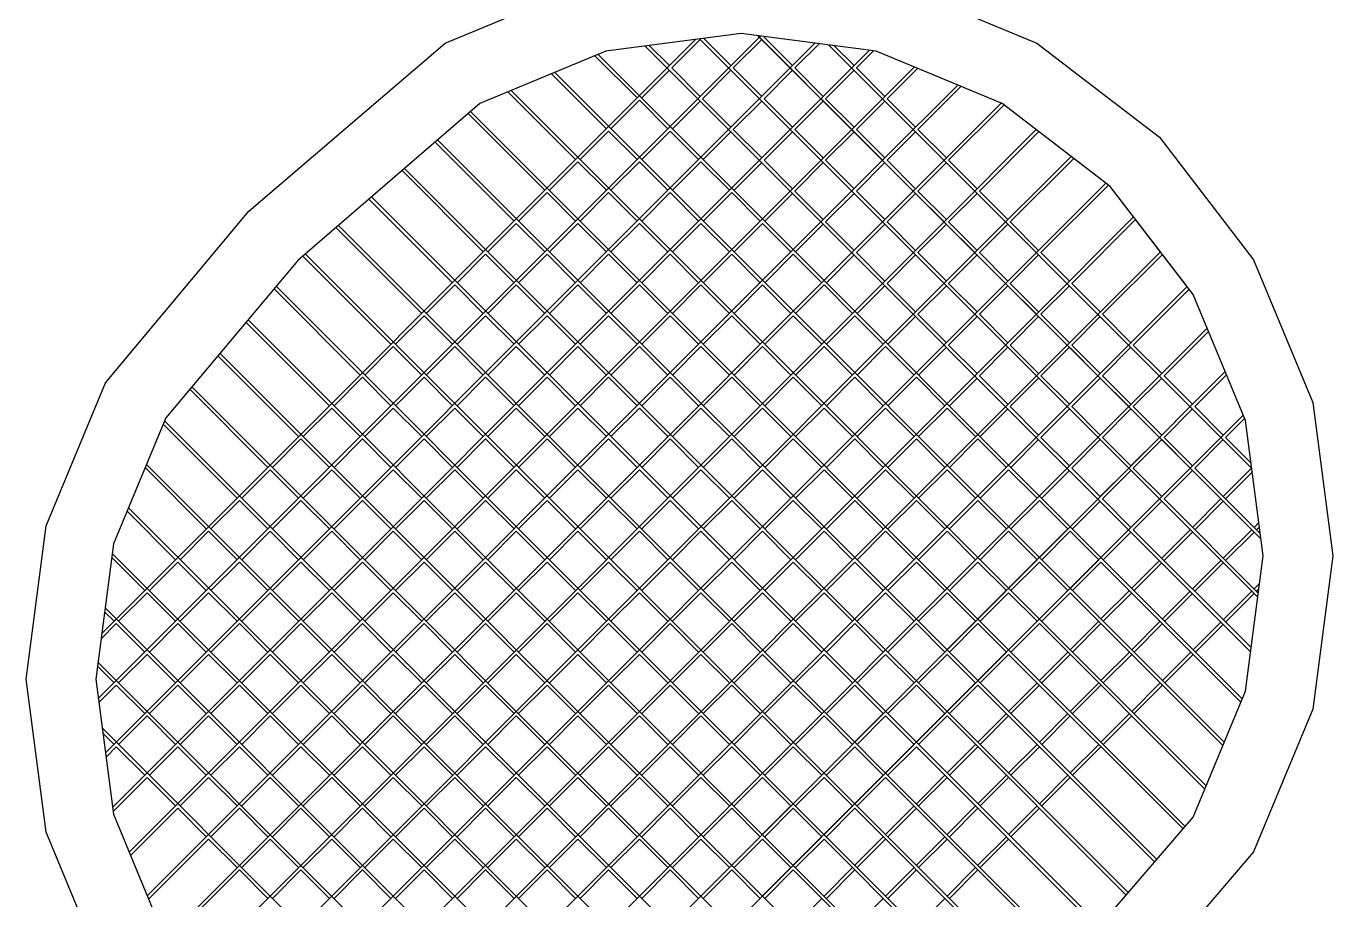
# Model space of a CAD drawing. Header units: millimetres. Extents: x 3103 to 179340, y -10977 to 70536.
# Drawn here: x 154278 to 154555.7, y 19488.7 to 19674.3 of the extents above; entities that cross this region are included whole.
import ezdxf

# ---------------------------------------------------------------- set-up
doc = ezdxf.new("R2010")
doc.units = ezdxf.units.MM
doc.header["$LTSCALE"] = 0.5
doc.layers.add('MEBEL', color=1, linetype='Continuous')

# ---------------------------------------------------------------- blocks, each defined once
blk = doc.blocks.new('m_87')
for p, q in [((-43.435931, -16.919529), (-41.189062, -15.988672)), ((-36.366701, -15.988672), (-34.11982, -16.919529)), ((-48.895013, -27.234572), (-38.48828, -16.825783)), ((-48.841404, -26.212108), (-39.492774, -16.861522)), ((-38.777923, -16.767382), (-40.905463, -17.04756)), ((-39.4207, -16.862106), (-39.868748, -17.310256)), ((-39.429581, -16.853219), (-30.643653, -25.641012)), ((-39.365422, -16.844725), (-38.936328, -17.273927)), ((-38.451945, -16.862106), (-38.899993, -17.310256)), ((-36.650383, -17.04756), (-38.777923, -16.767382)), ((-38.48828, -16.825783), (-38.511621, -16.802442)), ((-38.511621, -16.802442), (-30.59287, -24.722755)), ((-38.48828, -16.825783), (-38.470411, -16.807908)), ((-38.003897, -17.310256), (-38.481438, -16.832614)), ((-38.415622, -16.825783), (-38.406145, -16.816306)), ((-37.967574, -17.273927), (-38.415622, -16.825783)), ((-46.527922, -19.563085), (-43.435931, -16.919529)), ((-40.905463, -17.04756), (-42.887985, -17.868846)), ((-40.285646, -16.96592), (-30.756342, -26.497167)), ((-40.221476, -16.957521), (-39.905071, -17.273927)), ((-38.003897, -17.310256), (-37.614357, -16.920602)), ((-37.931251, -17.310256), (-37.550091, -16.929102)), ((-37.519526, -17.794728), (-36.758303, -17.033398)), ((-37.395989, -16.949415), (-30.739748, -23.606932)), ((-37.312304, -16.960353), (-36.99882, -17.273927)), ((-36.962497, -17.310256), (-36.694037, -17.041796)), ((-34.667873, -17.868846), (-36.650383, -17.04756)), ((-34.11982, -16.919529), (-32.191407, -18.400293)), ((-41.077339, -17.118752), (-40.413665, -17.782616)), ((-41.025972, -17.097461), (-30.887794, -27.237695)), ((-48.782324, -28.090817), (-38.003897, -17.310256)), ((-41.762399, -17.402536), (-40.898048, -18.267089)), ((-41.711032, -17.381251), (-31.171584, -27.922851)), ((-40.341007, -17.782616), (-39.905071, -17.346579)), ((-39.868748, -17.310256), (-39.4207, -17.758399)), ((-38.936328, -17.346579), (-39.384377, -17.794728)), ((-38.899993, -17.310256), (-38.451945, -17.758399)), ((-37.967574, -17.346579), (-38.415622, -17.794728)), ((-37.519526, -17.794728), (-37.993359, -17.3208)), ((-37.483203, -17.758399), (-37.931251, -17.310256)), ((-36.99882, -17.346579), (-37.446868, -17.794728)), ((-37.035155, -18.279201), (-36.051654, -17.295605)), ((-36.514449, -17.758399), (-36.962497, -17.310256)), ((-36.000287, -17.316896), (-36.478126, -17.794728)), ((-42.447459, -17.686325), (-41.38242, -18.751561)), ((-42.396092, -17.66504), (-31.455266, -28.607911)), ((-36.550784, -18.763673), (-35.366702, -17.579394)), ((-35.315334, -17.600685), (-35.993742, -18.279201)), ((-48.669624, -28.947067), (-37.519526, -17.794728)), ((-42.887985, -17.868846), (-45.75293, -20.338183)), ((-40.82539, -18.267089), (-40.377342, -17.818945)), ((-40.377342, -17.818945), (-39.929294, -18.267089)), ((-39.856636, -18.267089), (-39.4207, -17.831051)), ((-39.384377, -17.794728), (-38.936328, -18.242872)), ((-38.451945, -17.831051), (-38.899993, -18.279201)), ((-38.415622, -17.794728), (-37.967574, -18.242872)), ((-37.483203, -17.831051), (-37.931251, -18.279201)), ((-37.035155, -18.279201), (-37.505364, -17.808884)), ((-37.446868, -17.794728), (-36.99882, -18.242872)), ((-36.514449, -17.831051), (-36.962497, -18.279201)), ((-36.478126, -17.794728), (-36.030077, -18.242872)), ((-36.066401, -19.248146), (-34.681642, -17.863184)), ((-34.637784, -17.891896), (-35.509371, -18.763673)), ((-32.965421, -19.175488), (-34.667873, -17.868846)), ((-33.582615, -18.701756), (-34.667873, -17.868846)), ((-43.073725, -18.028903), (-41.866791, -19.236034)), ((-43.03466, -17.99531), (-31.785452, -29.246682)), ((-48.407518, -29.653805), (-37.035155, -18.279201)), ((-41.309762, -18.751561), (-40.861713, -18.303418)), ((-40.861713, -18.303418), (-40.413665, -18.751561)), ((-40.341007, -18.751561), (-39.892971, -18.303418)), ((-39.892971, -18.303418), (-39.444923, -18.751561)), ((-38.899993, -18.279201), (-38.451945, -18.727344)), ((-37.931251, -18.279201), (-37.483203, -18.727344)), ((-36.550784, -18.763673), (-37.017285, -18.29707)), ((-36.962497, -18.279201), (-36.514449, -18.727344)), ((-35.993742, -18.279201), (-35.545694, -18.727344)), ((-35.582029, -19.732618), (-34.130764, -18.281054)), ((-43.594038, -18.47744), (-42.351174, -19.720507)), ((-43.554973, -18.443751), (-32.233881, -29.76709)), ((-39.372265, -18.751561), (-38.936328, -18.315524)), ((-37.967574, -18.315524), (-38.415622, -18.763673)), ((-36.99882, -18.315524), (-37.446868, -18.763673)), ((-36.030077, -18.315524), (-36.478126, -18.763673)), ((-34.089648, -18.312597), (-35.025, -19.248146)), ((-32.191407, -18.400293), (-30.709862, -20.330173)), ((-35.097658, -20.217091), (-33.582615, -18.701756)), ((-48.123729, -30.338865), (-36.550784, -18.763673)), ((-44.075393, -18.892282), (-32.682228, -30.287599)), ((-41.794133, -19.236034), (-41.346085, -18.787891)), ((-41.346085, -18.787891), (-40.898048, -19.236034)), ((-40.82539, -19.236034), (-40.377342, -18.787891)), ((-40.377342, -18.787891), (-39.929294, -19.236034)), ((-39.856636, -19.236034), (-39.408588, -18.787891)), ((-39.408588, -18.787891), (-38.96054, -19.236034)), ((-38.887882, -19.236034), (-38.451945, -18.800002)), ((-38.415622, -18.763673), (-37.967574, -19.211817)), ((-37.483203, -18.800002), (-37.931251, -19.248146)), ((-37.446868, -18.763673), (-36.99882, -19.211817)), ((-36.514449, -18.800002), (-36.962497, -19.248146)), ((-36.066401, -19.248146), (-36.52929, -18.785155)), ((-36.478126, -18.763673), (-36.030077, -19.211817)), ((-35.545694, -18.800002), (-35.993742, -19.248146)), ((-35.509371, -18.763673), (-35.061323, -19.211817)), ((-33.5415, -18.733299), (-34.540617, -19.732618)), ((-33.034467, -19.122457), (-33.5415, -18.733299)), ((-44.114351, -18.925875), (-42.835545, -20.204979)), ((-34.613275, -20.701563), (-33.034467, -19.122457)), ((-47.840034, -31.024021), (-36.066401, -19.248146)), ((-42.278516, -19.720507), (-41.830468, -19.272363)), ((-41.830468, -19.272363), (-41.38242, -19.720507)), ((-41.309762, -19.720507), (-40.861713, -19.272363)), ((-40.861713, -19.272363), (-40.413665, -19.720507)), ((-40.341007, -19.720507), (-39.892971, -19.272363)), ((-39.892971, -19.272363), (-39.444923, -19.720507)), ((-39.372265, -19.720507), (-38.924217, -19.272363)), ((-38.924217, -19.272363), (-38.476169, -19.720507)), ((-38.403511, -19.720507), (-37.967574, -19.284475)), ((-37.931251, -19.248146), (-37.483203, -19.696289)), ((-36.99882, -19.284475), (-37.446868, -19.732618)), ((-36.962497, -19.248146), (-36.514449, -19.696289)), ((-36.030077, -19.284475), (-36.478126, -19.732618)), ((-35.582029, -19.732618), (-36.041212, -19.273341)), ((-35.993742, -19.248146), (-35.545694, -19.696289)), ((-35.061323, -19.284475), (-35.509371, -19.732618)), ((-35.025, -19.248146), (-34.577143, -19.696289)), ((-32.993352, -19.154006), (-34.056246, -20.217091)), ((-32.965421, -19.175488), (-32.993352, -19.154006)), ((-31.659078, -20.878219), (-32.965421, -19.175488)), ((-32.17715, -20.202929), (-32.965421, -19.175488)), ((-44.634759, -19.374412), (-43.319916, -20.689452)), ((-44.595694, -19.340724), (-33.130657, -30.808008)), ((-48.783397, -22.268063), (-46.527922, -19.563085)), ((-46.189844, -30.342477), (-35.582029, -19.732618)), ((-37.446868, -19.732618), (-36.99882, -20.180762)), ((-36.478126, -19.732618), (-36.030077, -20.180762)), ((-35.509371, -19.732618), (-35.061323, -20.180762)), ((-34.540617, -19.732618), (-34.092581, -20.180762)), ((-34.128904, -21.186036), (-32.597851, -19.654685)), ((-32.566308, -19.6958), (-33.571875, -20.701563)), ((-45.155072, -19.822854), (-43.804299, -21.173924)), ((-45.116114, -19.789255), (-33.579099, -31.328517)), ((-42.762887, -20.204979), (-42.314839, -19.756836)), ((-42.314839, -19.756836), (-41.866791, -20.204979)), ((-41.794133, -20.204979), (-41.346085, -19.756836)), ((-41.346085, -19.756836), (-40.898048, -20.204979)), ((-40.82539, -20.204979), (-40.377342, -19.756836)), ((-40.377342, -19.756836), (-39.929294, -20.204979)), ((-39.856636, -20.204979), (-39.408588, -19.756836)), ((-39.408588, -19.756836), (-38.96054, -20.204979)), ((-38.887882, -20.204979), (-38.439846, -19.756836)), ((-38.439846, -19.756836), (-37.991797, -20.204979)), ((-37.919139, -20.204979), (-37.483203, -19.768947)), ((-36.514449, -19.768947), (-36.962497, -20.217091)), ((-35.545694, -19.768947), (-35.993742, -20.217091)), ((-35.097658, -20.217091), (-35.553216, -19.761425)), ((-34.577143, -19.768947), (-35.025, -20.217091)), ((-45.75293, -20.338183), (-47.834277, -22.816115)), ((-47.001564, -32.123339), (-35.097658, -20.217091)), ((-45.675384, -20.271385), (-44.288671, -21.658397)), ((-45.636427, -20.237791), (-34.027433, -31.848925)), ((-43.247258, -20.689452), (-42.79921, -20.241308)), ((-42.79921, -20.241308), (-42.351174, -20.689452)), ((-42.278516, -20.689452), (-41.830468, -20.241308)), ((-41.830468, -20.241308), (-41.38242, -20.689452)), ((-41.309762, -20.689452), (-40.861713, -20.241308)), ((-40.861713, -20.241308), (-40.413665, -20.689452)), ((-40.341007, -20.689452), (-39.892971, -20.241308)), ((-39.892971, -20.241308), (-39.444923, -20.689452)), ((-39.372265, -20.689452), (-38.924217, -20.241308)), ((-38.924217, -20.241308), (-38.476169, -20.689452)), ((-38.403511, -20.689452), (-37.955462, -20.241308)), ((-37.955462, -20.241308), (-37.507414, -20.689452)), ((-37.434768, -20.689452), (-36.99882, -20.25342)), ((-36.962497, -20.217091), (-36.514449, -20.665234)), ((-36.030077, -20.25342), (-36.478126, -20.701563)), ((-35.993742, -20.217091), (-35.545694, -20.665234)), ((-35.061323, -20.25342), (-35.509371, -20.701563)), ((-34.613275, -20.701563), (-35.065138, -20.249611)), ((-35.025, -20.217091), (-34.577143, -20.665234)), ((-34.092581, -20.25342), (-34.540617, -20.701563)), ((-34.056246, -20.217091), (-33.608198, -20.665234)), ((-33.644533, -21.670508), (-32.17715, -20.202929)), ((-32.145607, -20.244044), (-33.087491, -21.186036)), ((-31.756544, -20.751172), (-32.145607, -20.244044)), ((-30.709862, -20.330173), (-29.779195, -22.577441)), ((-46.580958, -32.671583), (-34.613275, -20.701563)), ((-46.096086, -20.746779), (-34.536421, -32.308787)), ((-43.731641, -21.173924), (-43.283593, -20.725781)), ((-43.283593, -20.725781), (-42.835545, -21.173924)), ((-42.762887, -21.173924), (-42.314839, -20.725781)), ((-42.314839, -20.725781), (-41.866791, -21.173924)), ((-41.794133, -21.173924), (-41.346085, -20.725781)), ((-41.346085, -20.725781), (-40.898048, -21.173924)), ((-40.82539, -21.173924), (-40.377342, -20.725781)), ((-40.377342, -20.725781), (-39.929294, -21.173924)), ((-39.856636, -21.173924), (-39.408588, -20.725781)), ((-39.408588, -20.725781), (-38.96054, -21.173924)), ((-38.887882, -21.173924), (-38.439846, -20.725781)), ((-38.439846, -20.725781), (-37.991797, -21.173924)), ((-37.919139, -21.173924), (-37.471091, -20.725781)), ((-37.471091, -20.725781), (-37.023043, -21.173924)), ((-36.950385, -21.173924), (-36.514449, -20.737892)), ((-36.478126, -20.701563), (-36.030077, -21.149707)), ((-35.545694, -20.737892), (-35.993742, -21.186036)), ((-35.509371, -20.701563), (-35.061323, -21.149707)), ((-34.577143, -20.737892), (-35.025, -21.186036)), ((-34.128904, -21.186036), (-34.577143, -20.737892)), ((-34.540617, -20.701563), (-34.092581, -21.149707)), ((-33.608198, -20.737892), (-34.056246, -21.186036)), ((-33.571875, -20.701563), (-33.123826, -21.149707)), ((-33.16015, -22.154981), (-31.756544, -20.751172)), ((-46.129393, -20.786327), (-44.773042, -22.142869)), ((-31.725001, -20.792281), (-32.60312, -21.670508)), ((-31.659078, -20.878219), (-31.725001, -20.792281)), ((-30.837893, -22.86123), (-31.659078, -20.878219)), ((-46.04882, -33.1083), (-34.128904, -21.186036)), ((-35.993742, -21.186036), (-35.545694, -21.634179)), ((-35.025, -21.186036), (-34.577143, -21.634179)), ((-34.056246, -21.186036), (-33.608198, -21.634179)), ((-33.087491, -21.186036), (-32.639455, -21.634179)), ((-46.571671, -21.312892), (-45.257413, -22.627342)), ((-46.538472, -21.273339), (-35.062885, -32.751173)), ((-44.216012, -21.658397), (-43.767964, -21.210253)), ((-43.767964, -21.210253), (-43.319916, -21.658397)), ((-43.247258, -21.658397), (-42.79921, -21.210253)), ((-42.79921, -21.210253), (-42.351174, -21.658397)), ((-42.278516, -21.658397), (-41.830468, -21.210253)), ((-41.830468, -21.210253), (-41.38242, -21.658397)), ((-41.309762, -21.658397), (-40.861713, -21.210253)), ((-40.861713, -21.210253), (-40.413665, -21.658397)), ((-40.341007, -21.658397), (-39.892971, -21.210253)), ((-39.892971, -21.210253), (-39.444923, -21.658397)), ((-39.372265, -21.658397), (-38.924217, -21.210253)), ((-38.924217, -21.210253), (-38.476169, -21.658397)), ((-38.403511, -21.658397), (-37.955462, -21.210253)), ((-37.955462, -21.210253), (-37.507414, -21.658397)), ((-37.434768, -21.658397), (-36.98672, -21.210253)), ((-36.98672, -21.210253), (-36.538672, -21.658397)), ((-36.466014, -21.658397), (-36.030077, -21.222365)), ((-35.061323, -21.222365), (-35.509371, -21.670508)), ((-34.092581, -21.222365), (-34.540617, -21.670508)), ((-33.644533, -21.670508), (-34.092581, -21.222365)), ((-33.123826, -21.222365), (-33.571875, -21.670508)), ((-32.675778, -22.639453), (-31.441116, -21.404588)), ((-31.419825, -21.455955), (-32.118749, -22.154981)), ((-46.980762, -21.799904), (-35.589349, -33.193552)), ((-45.500683, -33.529001), (-33.644533, -21.670508)), ((-44.700384, -22.142869), (-44.252336, -21.694726)), ((-44.252336, -21.694726), (-43.804299, -22.142869)), ((-43.731641, -22.142869), (-43.283593, -21.694726)), ((-43.283593, -21.694726), (-42.835545, -22.142869)), ((-42.762887, -22.142869), (-42.314839, -21.694726)), ((-42.314839, -21.694726), (-41.866791, -22.142869)), ((-41.794133, -22.142869), (-41.346085, -21.694726)), ((-41.346085, -21.694726), (-40.898048, -22.142869)), ((-40.82539, -22.142869), (-40.377342, -21.694726)), ((-40.377342, -21.694726), (-39.929294, -22.142869)), ((-39.856636, -22.142869), (-39.408588, -21.694726)), ((-39.408588, -21.694726), (-38.96054, -22.142869)), ((-38.887882, -22.142869), (-38.439846, -21.694726)), ((-38.439846, -21.694726), (-37.991797, -22.142869)), ((-37.919139, -22.142869), (-37.471091, -21.694726)), ((-37.471091, -21.694726), (-37.023043, -22.142869)), ((-36.950385, -22.142869), (-36.502337, -21.694726)), ((-36.502337, -21.694726), (-36.054289, -22.142869)), ((-35.981643, -22.142869), (-35.545694, -21.706837)), ((-35.509371, -21.670508), (-35.061323, -22.118652)), ((-34.577143, -21.706837), (-35.025, -22.154981)), ((-34.540617, -21.670508), (-34.092581, -22.118652)), ((-33.608198, -21.706837), (-34.056246, -22.154981)), ((-33.16015, -22.154981), (-33.608198, -21.706837)), ((-33.571875, -21.670508), (-33.123826, -22.118652)), ((-32.639455, -21.706837), (-33.087491, -22.154981)), ((-32.60312, -21.670508), (-32.155072, -22.118652)), ((-47.013962, -21.839452), (-45.741796, -23.111814)), ((-45.184767, -22.627342), (-44.736719, -22.179198)), ((-44.952535, -33.949709), (-33.16015, -22.154981)), ((-44.736719, -22.179198), (-44.288671, -22.627342)), ((-44.216012, -22.627342), (-43.767964, -22.179198)), ((-43.767964, -22.179198), (-43.319916, -22.627342)), ((-43.247258, -22.627342), (-42.79921, -22.179198)), ((-42.79921, -22.179198), (-42.351174, -22.627342)), ((-42.278516, -22.627342), (-41.830468, -22.179198)), ((-41.830468, -22.179198), (-41.38242, -22.627342)), ((-41.309762, -22.627342), (-40.861713, -22.179198)), ((-40.861713, -22.179198), (-40.413665, -22.627342)), ((-40.341007, -22.627342), (-39.892971, -22.179198)), ((-39.892971, -22.179198), (-39.444923, -22.627342)), ((-39.372265, -22.627342), (-38.924217, -22.179198)), ((-38.924217, -22.179198), (-38.476169, -22.627342)), ((-38.403511, -22.627342), (-37.955462, -22.179198)), ((-37.955462, -22.179198), (-37.507414, -22.627342)), ((-37.434768, -22.627342), (-36.98672, -22.179198)), ((-36.98672, -22.179198), (-36.538672, -22.627342)), ((-36.466014, -22.627342), (-36.017966, -22.179198)), ((-36.017966, -22.179198), (-35.569918, -22.627342)), ((-35.49726, -22.627342), (-35.061323, -22.19131)), ((-35.025, -22.154981), (-34.577143, -22.603124)), ((-34.092581, -22.19131), (-34.540617, -22.639453)), ((-34.056246, -22.154981), (-33.608198, -22.603124)), ((-33.123826, -22.19131), (-33.571875, -22.639453)), ((-32.675778, -22.639453), (-33.123826, -22.19131)), ((-33.087491, -22.154981), (-32.639455, -22.603124)), ((-32.155072, -22.19131), (-32.60312, -22.639453)), ((-32.118749, -22.154981), (-31.670701, -22.603124)), ((-31.157422, -22.089743), (-31.707024, -22.639453)), ((-31.670701, -22.603124), (-31.157422, -22.089743)), ((-31.136131, -22.141111), (-31.634366, -22.639453)), ((-49.714064, -24.515331), (-48.783397, -22.268063)), ((-47.456252, -22.366017), (-46.226167, -23.596287)), ((-47.42304, -22.326463), (-36.115813, -33.635938)), ((-29.779195, -22.577441), (-29.461717, -24.989158)), ((-47.834277, -22.816115), (-48.655462, -24.799025)), ((-45.669138, -23.111814), (-45.22109, -22.663671)), ((-45.22109, -22.663671), (-44.773042, -23.111814)), ((-44.700384, -23.111814), (-44.252336, -22.663671)), ((-44.299316, -34.265232), (-32.675778, -22.639453)), ((-44.252336, -22.663671), (-43.804299, -23.111814)), ((-43.731641, -23.111814), (-43.283593, -22.663671)), ((-43.283593, -22.663671), (-42.835545, -23.111814)), ((-42.762887, -23.111814), (-42.314839, -22.663671)), ((-42.314839, -22.663671), (-41.866791, -23.111814)), ((-41.794133, -23.111814), (-41.346085, -22.663671)), ((-41.346085, -22.663671), (-40.898048, -23.111814)), ((-40.82539, -23.111814), (-40.377342, -22.663671)), ((-40.377342, -22.663671), (-39.929294, -23.111814)), ((-39.856636, -23.111814), (-39.408588, -22.663671)), ((-39.408588, -22.663671), (-38.96054, -23.111814)), ((-38.887882, -23.111814), (-38.439846, -22.663671)), ((-38.439846, -22.663671), (-37.991797, -23.111814)), ((-37.919139, -23.111814), (-37.471091, -22.663671)), ((-37.471091, -22.663671), (-37.023043, -23.111814)), ((-36.950385, -23.111814), (-36.502337, -22.663671)), ((-36.502337, -22.663671), (-36.054289, -23.111814)), ((-35.981643, -23.111814), (-35.533595, -22.663671)), ((-35.533595, -22.663671), (-35.085546, -23.111814)), ((-35.012888, -23.111814), (-34.577143, -22.675782)), ((-34.540617, -22.639453), (-34.092581, -23.087597)), ((-33.608198, -22.675782), (-34.056246, -23.123926)), ((-33.571875, -22.639453), (-33.123826, -23.087597)), ((-32.639455, -22.675782), (-33.087491, -23.123926)), ((-32.191407, -23.123926), (-32.639455, -22.675782)), ((-32.60312, -22.639453), (-32.155072, -23.087597)), ((-31.707024, -22.639453), (-32.191407, -23.123926)), ((-32.155072, -23.087597), (-31.707024, -22.639453)), ((-31.670701, -22.675782), (-32.118749, -23.123926)), ((-31.634366, -22.639453), (-31.18633, -23.087597)), ((-30.873632, -22.774899), (-31.222653, -23.123926)), ((-31.18633, -23.087597), (-30.873632, -22.774899)), ((-31.149995, -23.123926), (-30.852341, -22.826266)), ((-47.875487, -22.915524), (-46.710538, -24.080759)), ((-47.854197, -22.864157), (-36.653411, -34.06719)), ((-30.557811, -24.989158), (-30.837893, -22.86123)), ((-46.153509, -23.596287), (-45.705461, -23.148143)), ((-45.705461, -23.148143), (-45.257413, -23.596287)), ((-45.184767, -23.596191), (-44.736719, -23.148143)), ((-44.736719, -23.148143), (-44.288671, -23.596287)), ((-44.216012, -23.596287), (-43.767964, -23.148143)), ((-43.767964, -23.148143), (-43.319916, -23.596287)), ((-43.247258, -23.596287), (-42.79921, -23.148143)), ((-42.79921, -23.148143), (-42.351174, -23.596287)), ((-42.278516, -23.596287), (-41.830468, -23.148143)), ((-41.830468, -23.148143), (-41.38242, -23.596287)), ((-41.309762, -23.596287), (-40.861713, -23.148143)), ((-40.861713, -23.148143), (-40.413665, -23.596287)), ((-40.341007, -23.596287), (-39.892971, -23.148143)), ((-39.892971, -23.148143), (-39.444923, -23.596287)), ((-39.372265, -23.596287), (-38.924217, -23.148143)), ((-38.924217, -23.148143), (-38.476169, -23.596287)), ((-38.403511, -23.596287), (-37.955462, -23.148143)), ((-37.955462, -23.148143), (-37.507414, -23.596287)), ((-37.434768, -23.596287), (-36.98672, -23.148143)), ((-36.98672, -23.148143), (-36.538672, -23.596287)), ((-36.466014, -23.596287), (-36.017966, -23.148143)), ((-36.017966, -23.148143), (-35.569918, -23.596287)), ((-35.49726, -23.596287), (-35.049211, -23.148143)), ((-35.049211, -23.148143), (-34.601163, -23.596287)), ((-34.528517, -23.596287), (-34.092581, -23.160255)), ((-34.056246, -23.123926), (-33.608198, -23.572069)), ((-33.571875, -23.608398), (-33.123826, -23.160255)), ((-33.087491, -23.123926), (-32.639455, -23.572069)), ((-32.191407, -23.123926), (-32.675778, -23.608398)), ((-32.639455, -23.572069), (-32.191407, -23.123926)), ((-32.155072, -23.160255), (-32.60312, -23.608398)), ((-31.707024, -23.608398), (-32.155072, -23.160255)), ((-32.118749, -23.123926), (-31.670701, -23.572069)), ((-31.222653, -23.123926), (-31.707024, -23.608398)), ((-31.670701, -23.572069), (-31.222653, -23.123926)), ((-31.634366, -23.608398), (-31.18633, -23.160255)), ((-30.750775, -23.523241), (-31.149995, -23.123926)), ((-48.159182, -23.600685), (-47.194921, -24.565232)), ((-48.137891, -23.549318), (-37.338471, -34.350973)), ((-46.637892, -24.080759), (-46.189844, -23.632616)), ((-46.189844, -23.632616), (-45.741796, -24.080759)), ((-45.669138, -24.080664), (-45.22109, -23.632616)), ((-45.22109, -23.632616), (-44.773042, -24.080759)), ((-44.700384, -24.080759), (-44.252336, -23.632616)), ((-44.252336, -23.632616), (-43.804299, -24.080759)), ((-43.731641, -24.080759), (-43.283593, -23.632616)), ((-43.283593, -23.632616), (-42.835545, -24.080759)), ((-42.762887, -24.080759), (-42.314839, -23.632616)), ((-42.314839, -23.632616), (-41.866791, -24.080759)), ((-41.794133, -24.080759), (-41.346085, -23.632616)), ((-41.346085, -23.632616), (-40.898048, -24.080759)), ((-40.82539, -24.080759), (-40.377342, -23.632616)), ((-40.377342, -23.632616), (-39.929294, -24.080759)), ((-39.856636, -24.080759), (-39.408588, -23.632616)), ((-39.408588, -23.632616), (-38.96054, -24.080759)), ((-38.887882, -24.080759), (-38.439846, -23.632616)), ((-38.439846, -23.632616), (-37.991797, -24.080759)), ((-37.919139, -24.080759), (-37.471091, -23.632616)), ((-37.471091, -23.632616), (-37.023043, -24.080759)), ((-36.950385, -24.080759), (-36.502337, -23.632616)), ((-36.502337, -23.632616), (-36.054289, -24.080759)), ((-35.981643, -24.080759), (-35.533595, -23.632616)), ((-35.533595, -23.632616), (-35.085546, -24.080759)), ((-35.012888, -24.080759), (-34.56484, -23.632616)), ((-34.56484, -23.632616), (-34.116792, -24.080759)), ((-34.080469, -25.013381), (-32.675778, -23.608398)), ((-34.044134, -24.080759), (-33.608198, -23.644727)), ((-33.123826, -24.056542), (-33.571875, -23.608398)), ((-32.675778, -23.608398), (-33.123826, -24.056542)), ((-33.087491, -24.092871), (-32.639455, -23.644727)), ((-32.60312, -23.608398), (-32.155072, -24.056542)), ((-31.707024, -23.608398), (-32.191407, -24.092871)), ((-32.155072, -24.056542), (-31.707024, -23.608398)), ((-32.118749, -24.092871), (-31.670701, -23.644727)), ((-31.670701, -23.644727), (-31.222653, -24.092871)), ((-30.603897, -24.639064), (-31.634366, -23.608398)), ((-31.18633, -24.056542), (-30.739748, -23.609572)), ((-31.149995, -24.092871), (-30.73095, -23.673731)), ((-48.42168, -24.234474), (-38.023436, -34.634763)), ((-47.122263, -24.565232), (-46.674215, -24.117088)), ((-46.674215, -24.117088), (-46.226167, -24.565136)), ((-46.153509, -24.565136), (-45.705461, -24.117088)), ((-45.705461, -24.117088), (-45.257413, -24.565232)), ((-45.184767, -24.565136), (-44.736719, -24.117088)), ((-44.736719, -24.117088), (-44.288671, -24.565232)), ((-44.216012, -24.565232), (-43.767964, -24.117088)), ((-43.767964, -24.117088), (-43.319916, -24.565232)), ((-43.247258, -24.565232), (-42.79921, -24.117088)), ((-42.79921, -24.117088), (-42.351174, -24.565232)), ((-42.278516, -24.565232), (-41.830468, -24.117088)), ((-41.830468, -24.117088), (-41.38242, -24.565232)), ((-41.309762, -24.565232), (-40.861713, -24.117088)), ((-40.861713, -24.117088), (-40.413665, -24.565232)), ((-40.341007, -24.565232), (-39.892971, -24.117088)), ((-39.892971, -24.117088), (-39.444923, -24.565232)), ((-39.372265, -24.565232), (-38.924217, -24.117088)), ((-38.924217, -24.117088), (-38.476169, -24.565232)), ((-38.403511, -24.565232), (-37.955462, -24.117088)), ((-37.955462, -24.117088), (-37.507414, -24.565232)), ((-37.434768, -24.565232), (-36.98672, -24.117088)), ((-36.98672, -24.117088), (-36.538672, -24.565232)), ((-36.466014, -24.565232), (-36.017966, -24.117088)), ((-36.017966, -24.117088), (-35.569918, -24.565232)), ((-35.49726, -24.565232), (-35.049211, -24.117088)), ((-35.049211, -24.117088), (-34.601163, -24.565232)), ((-34.080469, -24.117088), (-34.528517, -24.565232)), ((-33.632421, -24.565232), (-34.080469, -24.117088)), ((-33.596086, -25.497854), (-32.191407, -24.092871)), ((-33.559763, -24.565232), (-33.123826, -24.1292)), ((-32.639455, -24.541014), (-33.087491, -24.092871)), ((-32.191407, -24.092871), (-32.639455, -24.541014)), ((-32.60312, -24.577343), (-32.155072, -24.1292)), ((-30.635154, -25.576758), (-32.118749, -24.092871)), ((-31.222653, -24.092871), (-31.670701, -24.541014)), ((-31.634366, -24.577343), (-31.18633, -24.1292)), ((-31.197452, -24.118066), (-30.738282, -24.577343)), ((-48.442971, -24.285841), (-47.679293, -25.049704)), ((-30.701947, -24.541014), (-30.626654, -24.465722)), ((-50.031542, -26.927048), (-49.714064, -24.515331)), ((-47.606635, -25.049704), (-47.158586, -24.601561)), ((-47.158586, -24.601561), (-46.710538, -25.049609)), ((-46.637892, -25.049609), (-46.189844, -24.601465)), ((-46.189844, -24.601465), (-45.741796, -25.049609)), ((-45.669138, -25.049609), (-45.22109, -24.601561)), ((-45.22109, -24.601561), (-44.773042, -25.049704)), ((-44.700384, -25.049609), (-44.252336, -24.601561)), ((-44.252336, -24.601561), (-43.804299, -25.049704)), ((-43.731641, -25.049704), (-43.283593, -24.601561)), ((-43.283593, -24.601561), (-42.835545, -25.049704)), ((-42.762887, -25.049704), (-42.314839, -24.601561)), ((-42.314839, -24.601561), (-41.866791, -25.049704)), ((-41.794133, -25.049704), (-41.346085, -24.601561)), ((-41.346085, -24.601561), (-40.898048, -25.049704)), ((-40.82539, -25.049704), (-40.377342, -24.601561)), ((-40.377342, -24.601561), (-39.929294, -25.049704)), ((-39.856636, -25.049704), (-39.408588, -24.601561)), ((-39.408588, -24.601561), (-38.96054, -25.049704)), ((-38.887882, -25.049704), (-38.439846, -24.601561)), ((-38.439846, -24.601561), (-37.991797, -25.049704)), ((-37.919139, -25.049704), (-37.471091, -24.601561)), ((-37.471091, -24.601561), (-37.023043, -25.049704)), ((-36.950385, -25.049704), (-36.502337, -24.601561)), ((-36.502337, -24.601561), (-36.054289, -25.049704)), ((-35.981643, -25.049704), (-35.533595, -24.601561)), ((-35.533595, -24.601561), (-35.085546, -25.049704)), ((-34.56484, -24.601561), (-35.012888, -25.049704)), ((-34.56484, -25.497854), (-33.632421, -24.565232)), ((-34.116792, -25.049704), (-34.56484, -24.601561)), ((-33.596086, -24.601561), (-34.044134, -25.049704)), ((-33.148038, -25.049704), (-33.596086, -24.601561)), ((-33.075392, -25.049704), (-32.639455, -24.613672)), ((-30.747854, -26.433009), (-32.60312, -24.577343)), ((-32.155072, -25.025487), (-31.707024, -24.577343)), ((-32.118749, -25.061816), (-31.670701, -24.613672)), ((-30.738282, -24.577343), (-31.18633, -25.025487)), ((-31.149995, -25.061816), (-30.701947, -24.613672)), ((-30.59287, -24.722755), (-30.709862, -24.60615)), ((-30.665624, -24.577343), (-30.618262, -24.529981)), ((-48.655462, -24.799025), (-48.935544, -26.927048)), ((-48.683786, -25.013965), (-48.163664, -25.534177)), ((-48.675286, -24.949807), (-38.738477, -34.888476)), ((-48.091018, -25.534177), (-47.64297, -25.086033)), ((-47.64297, -25.086033), (-47.194921, -25.534177)), ((-47.122263, -25.534177), (-46.674215, -25.085938)), ((-46.674215, -25.085938), (-46.226167, -25.534081)), ((-46.153509, -25.534081), (-45.705461, -25.085938)), ((-45.705461, -25.085938), (-45.257413, -25.534081)), ((-45.184767, -25.534081), (-44.736719, -25.086033)), ((-44.736719, -25.086033), (-44.288671, -25.534177)), ((-44.216012, -25.534081), (-43.767964, -25.086033)), ((-43.767964, -25.086033), (-43.319916, -25.534177)), ((-43.247258, -25.534177), (-42.79921, -25.086033)), ((-42.79921, -25.086033), (-42.351174, -25.534177)), ((-42.278516, -25.534177), (-41.830468, -25.086033)), ((-41.830468, -25.086033), (-41.38242, -25.534177)), ((-41.309762, -25.534177), (-40.861713, -25.086033)), ((-40.861713, -25.086033), (-40.413665, -25.534177)), ((-40.341007, -25.534177), (-39.892971, -25.086033)), ((-39.892971, -25.086033), (-39.444923, -25.534177)), ((-39.372265, -25.534177), (-38.924217, -25.086033)), ((-38.924217, -25.086033), (-38.476169, -25.534177)), ((-38.403511, -25.534177), (-37.955462, -25.086033)), ((-37.955462, -25.086033), (-37.507414, -25.534177)), ((-37.434768, -25.534177), (-36.98672, -25.086033)), ((-36.98672, -25.086033), (-36.538672, -25.534177)), ((-36.466014, -25.534177), (-36.017966, -25.086033)), ((-36.017966, -25.086033), (-35.569918, -25.534177)), ((-35.049211, -25.086033), (-35.49726, -25.534177)), ((-35.049211, -25.982326), (-34.116792, -25.049704)), ((-34.601163, -25.534177), (-35.049211, -25.086033)), ((-34.080469, -25.086033), (-34.528517, -25.534177)), ((-34.080469, -25.982326), (-33.148038, -25.049704)), ((-33.632421, -25.534177), (-34.080469, -25.086033)), ((-33.559763, -25.534177), (-33.111715, -25.086033)), ((-33.111715, -25.086033), (-30.909073, -27.289063)), ((-32.627344, -25.497854), (-32.191407, -25.061816)), ((-31.670701, -25.509959), (-31.222653, -25.061816)), ((-30.837893, -27.117091), (-30.557811, -24.989158)), ((-29.461717, -24.989158), (-29.779195, -27.40078)), ((-32.591009, -25.534177), (-32.155072, -25.098145)), ((-31.634366, -25.546288), (-31.18633, -25.098145)), ((-30.701947, -25.509959), (-30.614936, -25.422853)), ((-30.665624, -25.546288), (-30.626654, -25.506544)), ((-48.575389, -26.018649), (-48.127341, -25.570506)), ((-48.127341, -25.570506), (-47.679293, -26.018649)), ((-47.606635, -26.018649), (-47.158586, -25.570506)), ((-47.158586, -25.570506), (-46.710538, -26.018649)), ((-46.637892, -26.018649), (-46.189844, -25.57041)), ((-46.189844, -25.57041), (-45.741796, -26.018554)), ((-45.669138, -26.018554), (-45.22109, -25.570506)), ((-45.22109, -25.570506), (-44.773042, -26.018554)), ((-44.700384, -26.018554), (-44.252336, -25.570506)), ((-44.252336, -25.570506), (-43.804299, -26.018649)), ((-43.731641, -26.018554), (-43.283593, -25.570506)), ((-43.283593, -25.570506), (-42.835545, -26.018649)), ((-42.762887, -26.018649), (-42.314839, -25.570506)), ((-42.314839, -25.570506), (-41.866791, -26.018649)), ((-41.794133, -26.018649), (-41.346085, -25.570506)), ((-41.346085, -25.570506), (-40.898048, -26.018649)), ((-40.82539, -26.018649), (-40.377342, -25.570506)), ((-40.377342, -25.570506), (-39.929294, -26.018649)), ((-39.856636, -26.018649), (-39.408588, -25.570506)), ((-39.408588, -25.570506), (-38.96054, -26.018649)), ((-38.887882, -26.018649), (-38.439846, -25.570506)), ((-38.439846, -25.570506), (-37.991797, -26.018649)), ((-37.919139, -26.018649), (-37.471091, -25.570506)), ((-37.471091, -25.570506), (-37.023043, -26.018649)), ((-36.950385, -26.018649), (-36.502337, -25.570506)), ((-36.502337, -25.570506), (-36.054289, -26.018649)), ((-35.533595, -25.570506), (-35.981643, -26.018649)), ((-35.533595, -26.466799), (-34.601163, -25.534177)), ((-35.085546, -26.018649), (-35.533595, -25.570506)), ((-34.56484, -25.570506), (-35.012888, -26.018649)), ((-34.56484, -26.466799), (-33.632421, -25.534177)), ((-34.116792, -26.018649), (-34.56484, -25.570506)), ((-34.044134, -26.018649), (-33.596086, -25.570506)), ((-33.596086, -25.570506), (-31.192862, -27.974218)), ((-33.111715, -25.982326), (-32.663667, -25.534177)), ((-33.075392, -26.018649), (-32.627344, -25.570506)), ((-32.142961, -25.982326), (-31.707024, -25.546288)), ((-32.106637, -26.018649), (-31.670701, -25.582617)), ((-31.18633, -25.994432), (-30.738282, -25.546288)), ((-31.149995, -26.030761), (-30.701947, -25.582617)), ((-48.796486, -25.870216), (-48.648047, -26.018649)), ((-48.787987, -25.805956), (-39.594626, -35.00117)), ((-48.852443, -26.295703), (-48.611712, -26.054978)), ((-48.611712, -26.054978), (-48.163664, -26.503122)), ((-48.091018, -26.503122), (-47.64297, -26.054978)), ((-47.64297, -26.054978), (-47.194921, -26.503122)), ((-47.122263, -26.503122), (-46.674215, -26.054978)), ((-46.674215, -26.054978), (-46.226167, -26.503122)), ((-46.153509, -26.503122), (-45.705461, -26.054883)), ((-45.705461, -26.054883), (-45.257413, -26.503026)), ((-45.184767, -26.503026), (-44.736719, -26.054978)), ((-44.736719, -26.054978), (-44.288671, -26.503026)), ((-44.216012, -26.503026), (-43.767964, -26.054978)), ((-43.767964, -26.054978), (-43.319916, -26.503122)), ((-43.247258, -26.503026), (-42.79921, -26.054978)), ((-42.79921, -26.054978), (-42.351174, -26.503122)), ((-42.278516, -26.503122), (-41.830468, -26.054978)), ((-41.830468, -26.054978), (-41.38242, -26.503122)), ((-41.309762, -26.503122), (-40.861713, -26.054978)), ((-40.861713, -26.054978), (-40.413665, -26.503122)), ((-40.341007, -26.503122), (-39.892971, -26.054978)), ((-39.892971, -26.054978), (-39.444923, -26.503122)), ((-39.372265, -26.503122), (-38.924217, -26.054978)), ((-38.924217, -26.054978), (-38.476169, -26.503122)), ((-38.403511, -26.503122), (-37.955462, -26.054978)), ((-37.955462, -26.054978), (-37.507414, -26.503122)), ((-37.434768, -26.503122), (-36.98672, -26.054978)), ((-36.98672, -26.054978), (-36.538672, -26.503122)), ((-36.017966, -26.054978), (-36.466014, -26.503122)), ((-36.017966, -26.951271), (-35.085546, -26.018649)), ((-35.569918, -26.503122), (-36.017966, -26.054978)), ((-35.049211, -26.054978), (-35.49726, -26.503122)), ((-35.049211, -26.951271), (-34.116792, -26.018649)), ((-34.601163, -26.503122), (-35.049211, -26.054978)), ((-34.528517, -26.503122), (-34.080469, -26.054978)), ((-34.080469, -26.054978), (-31.476557, -28.659373)), ((-33.596086, -26.466799), (-33.148038, -26.018649)), ((-33.559763, -26.503122), (-33.111715, -26.054978)), ((-32.627344, -26.466799), (-32.179296, -26.018649)), ((-32.591009, -26.503122), (-32.142961, -26.054978)), ((-31.659078, -26.466799), (-31.222653, -26.030761)), ((-31.622266, -26.503122), (-31.18633, -26.06709)), ((-36.502337, -27.435744), (-35.569918, -26.503122)), ((-35.533595, -27.435744), (-34.601163, -26.503122)), ((-34.080469, -26.951271), (-33.632421, -26.503122)), ((-33.111715, -26.951271), (-32.663667, -26.503122)), ((-32.142961, -26.951271), (-31.694924, -26.503122)), ((-48.909175, -26.726365), (-48.648047, -26.987499)), ((-48.900675, -26.662206), (-40.45068, -35.113865)), ((-48.575389, -26.987499), (-48.127341, -26.539451)), ((-48.127341, -26.539451), (-47.679293, -26.987594)), ((-47.606635, -26.987594), (-47.158586, -26.539451)), ((-47.158586, -26.539451), (-46.710538, -26.987594)), ((-46.637892, -26.987594), (-46.189844, -26.539451)), ((-46.189844, -26.539451), (-45.741796, -26.987594)), ((-45.669138, -26.987594), (-45.22109, -26.539355)), ((-45.22109, -26.539355), (-44.773042, -26.987499)), ((-44.700384, -26.987499), (-44.252336, -26.539451)), ((-44.252336, -26.539451), (-43.804299, -26.987499)), ((-43.731641, -26.987499), (-43.283593, -26.539451)), ((-43.283593, -26.539451), (-42.835545, -26.987594)), ((-42.762887, -26.987499), (-42.314839, -26.539451)), ((-42.314839, -26.539451), (-41.866791, -26.987594)), ((-41.794133, -26.987594), (-41.346085, -26.539451)), ((-41.346085, -26.539451), (-40.898048, -26.987594)), ((-40.82539, -26.987594), (-40.377342, -26.539451)), ((-40.377342, -26.539451), (-39.929294, -26.987594)), ((-39.856636, -26.987594), (-39.408588, -26.539451)), ((-39.408588, -26.539451), (-38.96054, -26.987594)), ((-38.887882, -26.987594), (-38.439846, -26.539451)), ((-38.439846, -26.539451), (-37.991797, -26.987594)), ((-37.919139, -26.987594), (-37.471091, -26.539451)), ((-37.471091, -26.539451), (-37.023043, -26.987594)), ((-36.502337, -26.539451), (-36.950385, -26.987594)), ((-36.054289, -26.987594), (-36.502337, -26.539451)), ((-35.533595, -26.539451), (-35.981643, -26.987594)), ((-35.085546, -26.987594), (-35.533595, -26.539451)), ((-35.012888, -26.987594), (-34.56484, -26.539451)), ((-34.56484, -26.539451), (-31.819045, -29.285741)), ((-34.044134, -26.987594), (-33.596086, -26.539451)), ((-33.075392, -26.987594), (-32.627344, -26.539451)), ((-32.106637, -26.987594), (-31.659078, -26.539451)), ((-49.714064, -29.33867), (-50.031542, -26.927048)), ((-48.935544, -26.927048), (-48.655462, -29.054981)), ((-48.88662, -27.298826), (-48.611712, -27.023828)), ((-48.611712, -27.023828), (-48.163664, -27.471971)), ((-48.091018, -27.471971), (-47.64297, -27.023923)), ((-47.64297, -27.023923), (-47.194921, -27.472067)), ((-47.122263, -27.472067), (-46.674215, -27.023923)), ((-46.674215, -27.023923), (-46.226167, -27.472067)), ((-46.153509, -27.472067), (-45.705461, -27.023923)), ((-45.705461, -27.023923), (-45.257413, -27.472067)), ((-45.184767, -27.472067), (-44.736719, -27.023828)), ((-44.736719, -27.023828), (-44.288671, -27.471971)), ((-44.216012, -27.471971), (-43.767964, -27.023923)), ((-43.767964, -27.023923), (-43.319916, -27.471971)), ((-43.247258, -27.471971), (-42.79921, -27.023923)), ((-42.79921, -27.023923), (-42.351174, -27.472067)), ((-42.278516, -27.471971), (-41.830468, -27.023923)), ((-41.830468, -27.023923), (-41.38242, -27.472067)), ((-41.309762, -27.472067), (-40.861713, -27.023923)), ((-40.861713, -27.023923), (-40.413665, -27.472067)), ((-40.341007, -27.472067), (-39.892971, -27.023923)), ((-39.892971, -27.023923), (-39.444923, -27.472067)), ((-39.372265, -27.472067), (-38.924217, -27.023923)), ((-38.924217, -27.023923), (-38.476169, -27.472067)), ((-38.403511, -27.472067), (-37.955462, -27.023923)), ((-37.955462, -27.023923), (-37.507414, -27.472067)), ((-36.98672, -27.023923), (-37.434768, -27.472067)), ((-36.98672, -27.920216), (-36.054289, -26.987594)), ((-36.538672, -27.472067), (-36.98672, -27.023923)), ((-36.017966, -27.023923), (-36.466014, -27.472067)), ((-36.017966, -27.920216), (-35.085546, -26.987594)), ((-35.569918, -27.472067), (-36.017966, -27.023923)), ((-35.49726, -27.472067), (-35.049211, -27.023923)), ((-35.049211, -27.023923), (-32.267475, -29.806149)), ((-34.56484, -27.435744), (-34.116792, -26.987594)), ((-34.528517, -27.472067), (-34.080469, -27.023923)), ((-33.596086, -27.435744), (-33.148038, -26.987594)), ((-33.559763, -27.472067), (-33.111715, -27.023923)), ((-32.627344, -27.435744), (-32.179296, -26.987594)), ((-32.591009, -27.472067), (-32.142961, -27.023923)), ((-31.659078, -29.100001), (-30.837893, -27.117091)), ((-48.575389, -27.956444), (-48.127341, -27.5083)), ((-48.127341, -27.5083), (-47.679293, -27.956444)), ((-47.606635, -27.956444), (-47.158586, -27.508396)), ((-47.158586, -27.508396), (-46.710538, -27.956539)), ((-46.637892, -27.956539), (-46.189844, -27.508396)), ((-46.189844, -27.508396), (-45.741796, -27.956539)), ((-45.669138, -27.956539), (-45.22109, -27.508396)), ((-45.22109, -27.508396), (-44.773042, -27.956539)), ((-44.700384, -27.956539), (-44.252336, -27.5083)), ((-44.252336, -27.5083), (-43.804299, -27.956444)), ((-43.731641, -27.956444), (-43.283593, -27.508396)), ((-43.283593, -27.508396), (-42.835545, -27.956444)), ((-42.762887, -27.956444), (-42.314839, -27.508396)), ((-42.314839, -27.508396), (-41.866791, -27.956539)), ((-41.794133, -27.956444), (-41.346085, -27.508396)), ((-41.346085, -27.508396), (-40.898048, -27.956539)), ((-40.82539, -27.956539), (-40.377342, -27.508396)), ((-40.377342, -27.508396), (-39.929294, -27.956539)), ((-39.856636, -27.956539), (-39.408588, -27.508396)), ((-39.408588, -27.508396), (-38.96054, -27.956539)), ((-38.887882, -27.956539), (-38.439846, -27.508396)), ((-38.439846, -27.508396), (-37.991797, -27.956539)), ((-37.471091, -27.508396), (-37.919139, -27.956539)), ((-37.471091, -28.404689), (-36.538672, -27.472067)), ((-37.023043, -27.956539), (-37.471091, -27.508396)), ((-36.502337, -27.508396), (-36.950385, -27.956539)), ((-36.502337, -28.404689), (-35.569918, -27.472067)), ((-36.054289, -27.956539), (-36.502337, -27.508396)), ((-35.981643, -27.956539), (-35.533595, -27.508396)), ((-35.533595, -27.508396), (-32.715916, -30.326658)), ((-35.049211, -27.920216), (-34.601163, -27.472067)), ((-35.012888, -27.956539), (-34.56484, -27.508396)), ((-34.080469, -27.920216), (-33.632421, -27.472067)), ((-34.044134, -27.956539), (-33.596086, -27.508396)), ((-33.111715, -27.920216), (-32.663667, -27.472067)), ((-33.075392, -27.956539), (-32.627344, -27.508396)), ((-29.779195, -27.40078), (-30.709862, -29.648143)), ((-48.834073, -27.697754), (-41.486036, -35.047263)), ((-48.823142, -27.781349), (-48.648047, -27.956444)), ((-37.955462, -28.889161), (-37.023043, -27.956539)), ((-36.98672, -28.889161), (-36.054289, -27.956539)), ((-35.533595, -28.404689), (-35.085546, -27.956539)), ((-34.56484, -28.404689), (-34.116792, -27.956539)), ((-33.596086, -28.404689), (-33.148038, -27.956539)), ((-48.77392, -28.155076), (-48.611712, -27.992773)), ((-48.611712, -27.992773), (-48.163664, -28.440916)), ((-48.091018, -28.440916), (-47.64297, -27.992773)), ((-47.64297, -27.992773), (-47.194921, -28.440916)), ((-47.122263, -28.440916), (-46.674215, -27.992868)), ((-46.674215, -27.992868), (-46.226167, -28.441018)), ((-46.153509, -28.440916), (-45.705461, -27.992868)), ((-45.705461, -27.992868), (-45.257413, -28.441018)), ((-45.184767, -28.440916), (-44.736719, -27.992868)), ((-44.736719, -27.992868), (-44.288671, -28.441018)), ((-44.216012, -28.441018), (-43.767964, -27.992773)), ((-43.767964, -27.992773), (-43.319916, -28.440916)), ((-43.247258, -28.440916), (-42.79921, -27.992868)), ((-42.79921, -27.992868), (-42.351174, -28.440916)), ((-42.278516, -28.440916), (-41.830468, -27.992868)), ((-41.830468, -27.992868), (-41.38242, -28.441018)), ((-41.309762, -28.440916), (-40.861713, -27.992868)), ((-40.861713, -27.992868), (-40.413665, -28.441018)), ((-40.341007, -28.441018), (-39.892971, -27.992868)), ((-39.892971, -27.992868), (-39.444923, -28.441018)), ((-39.372265, -28.441018), (-38.924217, -27.992868)), ((-38.924217, -27.992868), (-38.476169, -28.441018)), ((-37.955462, -27.992868), (-38.403511, -28.441018)), ((-37.507414, -28.441018), (-37.955462, -27.992868)), ((-36.98672, -27.992868), (-37.434768, -28.441018)), ((-36.538672, -28.441018), (-36.98672, -27.992868)), ((-36.466014, -28.441018), (-36.017966, -27.992868)), ((-36.017966, -27.992868), (-33.16425, -30.847072)), ((-35.49726, -28.441018), (-35.049211, -27.992868)), ((-34.528517, -28.441018), (-34.080469, -27.992868)), ((-33.559763, -28.441018), (-33.111715, -27.992868)), ((-48.661231, -29.011232), (-48.127341, -28.477245)), ((-48.127341, -28.477245), (-47.679293, -28.925389)), ((-47.606635, -28.925389), (-47.158586, -28.477245)), ((-47.158586, -28.477245), (-46.710538, -28.925389)), ((-46.637892, -28.925389), (-46.189844, -28.477341)), ((-46.189844, -28.477341), (-45.741796, -28.92549)), ((-45.669138, -28.925389), (-45.22109, -28.477341)), ((-45.22109, -28.477341), (-44.773042, -28.92549)), ((-44.700384, -28.925389), (-44.252336, -28.477341)), ((-44.252336, -28.477341), (-43.804299, -28.92549)), ((-43.731641, -28.92549), (-43.283593, -28.477245)), ((-43.283593, -28.477245), (-42.835545, -28.925389)), ((-42.762887, -28.925389), (-42.314839, -28.477341)), ((-42.314839, -28.477341), (-41.866791, -28.925389)), ((-41.794133, -28.925389), (-41.346085, -28.477341)), ((-41.346085, -28.477341), (-40.898048, -28.92549)), ((-40.82539, -28.925389), (-40.377342, -28.477341)), ((-40.377342, -28.477341), (-39.929294, -28.92549)), ((-39.856636, -28.92549), (-39.408588, -28.477341)), ((-39.408588, -28.477341), (-38.96054, -28.92549)), ((-38.439846, -28.477341), (-38.887882, -28.92549)), ((-38.439846, -29.373634), (-37.507414, -28.441018)), ((-37.991797, -28.92549), (-38.439846, -28.477341)), ((-37.471091, -28.477341), (-37.919139, -28.92549)), ((-37.471091, -29.373634), (-36.538672, -28.441018)), ((-37.023043, -28.92549), (-37.471091, -28.477341)), ((-36.950385, -28.92549), (-36.502337, -28.477341)), ((-36.502337, -28.477341), (-33.612692, -31.367481)), ((-36.017966, -28.889161), (-35.569918, -28.441018)), ((-35.981643, -28.92549), (-35.533595, -28.477341)), ((-35.049211, -28.889161), (-34.601163, -28.441018)), ((-35.012888, -28.92549), (-34.56484, -28.477341)), ((-34.080469, -28.889161), (-33.632421, -28.441018)), ((-34.044134, -28.92549), (-33.596086, -28.477341)), ((-48.386228, -29.705173), (-47.64297, -28.961718)), ((-47.64297, -28.961718), (-47.194921, -29.409861)), ((-47.122263, -29.409861), (-46.674215, -28.961718)), ((-46.674215, -28.961718), (-46.226167, -29.409861)), ((-46.153509, -29.409861), (-45.705461, -28.961813)), ((-45.705461, -28.961813), (-45.257413, -29.409963)), ((-45.184767, -29.409861), (-44.736719, -28.961813)), ((-44.736719, -28.961813), (-44.288671, -29.409963)), ((-44.216012, -29.409861), (-43.767964, -28.961813)), ((-43.767964, -28.961813), (-43.319916, -29.409963)), ((-43.247258, -29.409963), (-42.79921, -28.961718)), ((-42.79921, -28.961718), (-42.351174, -29.409861)), ((-42.278516, -29.409861), (-41.830468, -28.961813)), ((-41.830468, -28.961813), (-41.38242, -29.409861)), ((-41.309762, -29.409861), (-40.861713, -28.961813)), ((-40.861713, -28.961813), (-40.413665, -29.409963)), ((-40.341007, -29.409861), (-39.892971, -28.961813)), ((-39.892971, -28.961813), (-39.444923, -29.409963)), ((-38.924217, -28.961813), (-39.372265, -29.409963)), ((-38.924217, -29.858106), (-37.991797, -28.92549)), ((-38.476169, -29.409963), (-38.924217, -28.961813)), ((-37.955462, -28.961813), (-38.403511, -29.409963)), ((-37.955462, -29.858106), (-37.023043, -28.92549)), ((-37.507414, -29.409963), (-37.955462, -28.961813)), ((-37.434768, -29.409963), (-36.98672, -28.961813)), ((-36.98672, -28.961813), (-34.061133, -31.88799)), ((-36.502337, -29.373634), (-36.054289, -28.92549)), ((-36.466014, -29.409963), (-36.017966, -28.961813)), ((-35.533595, -29.373634), (-35.085546, -28.92549)), ((-35.49726, -29.409963), (-35.049211, -28.961813)), ((-34.56484, -29.373634), (-34.116792, -28.92549)), ((-34.528517, -29.409963), (-34.080469, -28.961813)), ((-48.655462, -29.054981), (-47.834277, -31.037891)), ((-34.128904, -31.965524), (-31.659078, -29.100001)), ((-48.783397, -31.586033), (-49.714064, -29.33867)), ((-39.408588, -30.342477), (-38.476169, -29.409963)), ((-38.439846, -30.342579), (-37.507414, -29.409963)), ((-36.98672, -29.858106), (-36.538672, -29.409963)), ((-36.017966, -29.858106), (-35.569918, -29.409963)), ((-35.049211, -29.858106), (-34.601163, -29.409963)), ((-48.102438, -30.390334), (-47.158586, -29.44619)), ((-47.158586, -29.44619), (-46.710538, -29.894334)), ((-46.637892, -29.894334), (-46.189844, -29.44619)), ((-46.189844, -29.44619), (-45.741796, -29.894334)), ((-45.669138, -29.894334), (-45.22109, -29.446286)), ((-45.22109, -29.446286), (-44.773042, -29.894435)), ((-44.700384, -29.894334), (-44.252336, -29.446286)), ((-44.252336, -29.446286), (-43.804299, -29.894435)), ((-43.731641, -29.894334), (-43.283593, -29.446286)), ((-43.283593, -29.446286), (-42.835545, -29.894435)), ((-42.762887, -29.894435), (-42.314839, -29.44619)), ((-42.314839, -29.44619), (-41.866791, -29.894334)), ((-41.794133, -29.894334), (-41.346085, -29.446286)), ((-41.346085, -29.446286), (-40.898048, -29.894334)), ((-40.82539, -29.894334), (-40.377342, -29.446286)), ((-40.377342, -29.446286), (-39.929294, -29.894435)), ((-39.408588, -29.446286), (-39.856636, -29.894334)), ((-38.96054, -29.894435), (-39.408588, -29.446286)), ((-38.439846, -29.446286), (-38.887882, -29.894435)), ((-37.991797, -29.894435), (-38.439846, -29.446286)), ((-37.919139, -29.894435), (-37.471091, -29.446286)), ((-37.471091, -29.446286), (-34.575974, -32.341993)), ((-36.950385, -29.894435), (-36.502337, -29.446286)), ((-35.981643, -29.894435), (-35.533595, -29.446286)), ((-35.012888, -29.894435), (-34.56484, -29.446286)), ((-30.709862, -29.648143), (-33.352923, -32.740623)), ((-47.811222, -31.067967), (-46.674215, -29.930663)), ((-46.674215, -29.930663), (-46.226167, -30.378806)), ((-46.153509, -30.378806), (-45.705461, -29.930663)), ((-45.705461, -29.930663), (-45.257413, -30.378806)), ((-45.184767, -30.378806), (-44.736719, -29.930758)), ((-44.736719, -29.930758), (-44.288671, -30.378908)), ((-44.216012, -30.378806), (-43.767964, -29.930758)), ((-43.767964, -29.930758), (-43.319916, -30.378908)), ((-43.247258, -30.378806), (-42.79921, -29.930758)), ((-42.79921, -29.930758), (-42.351174, -30.378908)), ((-42.278516, -30.378908), (-41.830468, -29.930663)), ((-41.830468, -29.930663), (-41.38242, -30.378806)), ((-41.309762, -30.378806), (-40.861713, -29.930758)), ((-40.861713, -29.930758), (-40.413665, -30.378806)), ((-39.892971, -29.930758), (-40.341007, -30.378806)), ((-39.892971, -30.82695), (-38.96054, -29.894435)), ((-39.444923, -30.378908), (-39.892971, -29.930758)), ((-38.924217, -29.930758), (-39.372265, -30.378806)), ((-38.924217, -30.82695), (-37.991797, -29.894435)), ((-38.476169, -30.378908), (-38.924217, -29.930758)), ((-38.403511, -30.378908), (-37.955462, -29.930758)), ((-37.955462, -29.930758), (-35.102438, -32.784372)), ((-37.471091, -30.342477), (-37.023043, -29.894435)), ((-37.434768, -30.378908), (-36.98672, -29.930758)), ((-36.502337, -30.342579), (-36.054289, -29.894435)), ((-36.466014, -30.378908), (-36.017966, -29.930758)), ((-35.533595, -30.342579), (-35.085546, -29.894435)), ((-35.49726, -30.378908), (-35.049211, -29.930758)), ((-47.42304, -31.575095), (-46.189844, -30.342477)), ((-40.377342, -31.311422), (-39.444923, -30.378908)), ((-39.408588, -31.311422), (-38.476169, -30.378908)), ((-37.955462, -30.82695), (-37.507414, -30.378908)), ((-36.98672, -30.82695), (-36.538672, -30.378908)), ((-36.017966, -30.827051), (-35.569918, -30.378908))]:
    blk.add_line(p, q)

msp = doc.modelspace()

# ---------------------------------------------------------------- block references
at = {"layer": 'MEBEL', "xscale": 13.5, "yscale": 13.5, "zscale": 13.5}
msp.add_blockref('m_87', (154953.42, 19899.1), dxfattribs=at)

doc.saveas('drawing.dxf')
